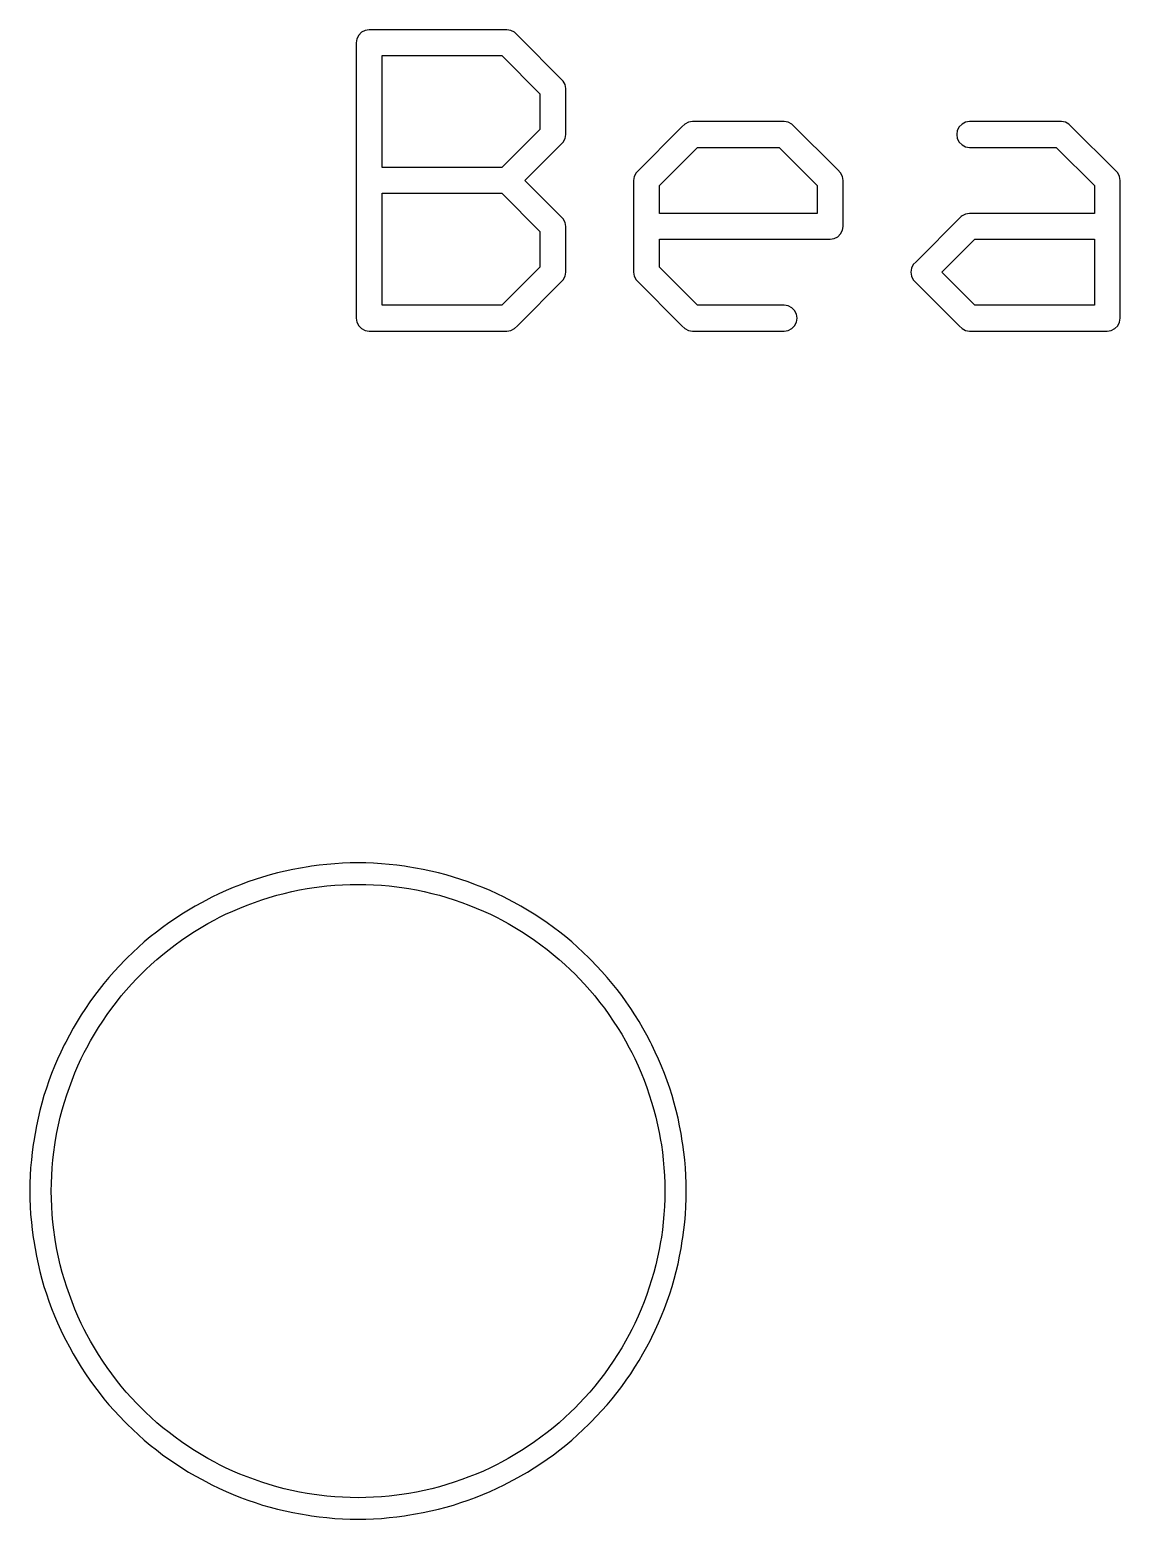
# Model space of a CAD drawing. Extents: x 9 to 70, y 0 to 129.
# Drawn here: x 38.09 to 44.53, y 76.69 to 85.49 of the extents above; entities that cross this region are included whole.
import ezdxf

# ---------------------------------------------------------------- set-up
doc = ezdxf.new("R2010")
doc.units = 0

msp = doc.modelspace()

# ---------------------------------------------------------------- linework, layer by layer
at = {"color": 34, "true_color": 0x008000}
for points in [[(40.09261, 85.487, 0), (40.06908, 85.48327, 0), (40.04784, 85.47244, 0), (40.03098, 85.45559, 0), (40.02015, 85.43434, 0), (40.01641, 85.4108, 0), (40.01641, 83.78367, 0), (40.02015, 83.76013, 0), (40.03098, 83.73887, 0), (40.04784, 83.72203, 0), (40.06908, 83.7112, 0), (40.09261, 83.70747, 0), (40.90619, 83.70747, 0), (40.92973, 83.7112, 0), (40.95098, 83.72203, 0), (40.96783, 83.73887, 0), (41.23885, 84.01016, 0), (41.24968, 84.0314, 0), (41.25341, 84.05495, 0), (41.25341, 84.32596, 0), (41.24968, 84.34951, 0), (41.23885, 84.37075, 0), (41.0126, 84.59721, 0), (41.22199, 84.80661, 0), (41.23885, 84.82346, 0), (41.24968, 84.84471, 0), (41.25341, 84.86825, 0), (41.25341, 85.13953, 0), (41.24968, 85.16307, 0), (41.23885, 85.18431, 0), (40.96783, 85.45559, 0), (40.95098, 85.47244, 0), (40.92973, 85.48327, 0), (40.90619, 85.487, 0), (40.09261, 85.487, 0)], [(40.87596, 84.67344, 0), (40.16881, 84.67344, 0), (40.16881, 85.3346, 0), (40.87592, 85.3346, 0), (41.10101, 85.1093, 0), (41.10101, 84.89849, 0), (40.87596, 84.67344, 0)], [(42.83804, 84.25349, 0), (42.85928, 84.26432, 0), (42.87614, 84.28117, 0), (42.88696, 84.30242, 0), (42.89069, 84.32596, 0), (42.89069, 84.59724, 0), (42.88696, 84.62078, 0), (42.87614, 84.64202, 0), (42.85928, 84.65888, 0), (42.58801, 84.9299, 0), (42.56676, 84.94072, 0), (42.54322, 84.94445, 0), (42.00093, 84.94445, 0), (41.97738, 84.94072, 0), (41.95614, 84.9299, 0), (41.93927, 84.91304, 0), (41.93925, 84.91301, 0), (41.66825, 84.64202, 0), (41.65744, 84.62078, 0), (41.6537, 84.59724, 0), (41.6537, 84.05495, 0), (41.65744, 84.0314, 0), (41.66825, 84.01016, 0), (41.93927, 83.73887, 0), (41.95614, 83.72203, 0), (41.97738, 83.7112, 0), (42.00093, 83.70747, 0), (42.54322, 83.70747, 0), (42.56676, 83.7112, 0), (42.58801, 83.72203, 0), (42.60486, 83.73887, 0), (42.61569, 83.76013, 0), (42.61942, 83.78367, 0), (42.61569, 83.80722, 0), (42.60486, 83.82846, 0), (42.58801, 83.84532, 0), (42.56676, 83.85614, 0), (42.54322, 83.85987, 0), (42.03119, 83.85987, 0), (41.8061, 84.08517, 0), (41.8061, 84.24976, 0), (42.81449, 84.24976, 0), (42.83804, 84.25349, 0)], [(43.63821, 84.94445, 0), (43.61466, 84.94072, 0), (43.59342, 84.9299, 0), (43.57656, 84.91304, 0), (43.56574, 84.8918, 0), (43.56201, 84.86825, 0), (43.56574, 84.84471, 0), (43.57656, 84.82346, 0), (43.59342, 84.80661, 0), (43.61466, 84.79578, 0), (43.63821, 84.79205, 0), (44.15027, 84.79205, 0), (44.37532, 84.567, 0), (44.37532, 84.40216, 0), (43.63821, 84.40216, 0), (43.61466, 84.39843, 0), (43.59342, 84.38761, 0), (43.58918, 84.38337, 0), (43.32215, 84.11659, 0), (43.30529, 84.09973, 0), (43.29447, 84.07849, 0), (43.29074, 84.05495, 0), (43.29447, 84.0314, 0), (43.30529, 84.01016, 0), (43.57654, 83.73891, 0), (43.57656, 83.73887, 0), (43.59342, 83.72203, 0), (43.61466, 83.7112, 0), (43.63821, 83.70747, 0), (44.45152, 83.70747, 0), (44.47507, 83.7112, 0), (44.49631, 83.72203, 0), (44.51317, 83.73887, 0), (44.52399, 83.76013, 0), (44.52772, 83.78367, 0), (44.52772, 84.59724, 0), (44.52399, 84.62078, 0), (44.51317, 84.64202, 0), (44.22529, 84.9299, 0), (44.20405, 84.94072, 0), (44.1805, 84.94445, 0), (43.63821, 84.94445, 0)], [(42.73829, 84.40216, 0), (41.8061, 84.40216, 0), (41.8061, 84.56699, 0), (42.03116, 84.79205, 0), (42.513, 84.79205, 0), (42.73829, 84.56697, 0), (42.73829, 84.40216, 0)], [(40.87592, 83.85987, 0), (40.16881, 83.85987, 0), (40.16881, 84.52104, 0), (40.87592, 84.52104, 0), (41.10101, 84.29573, 0), (41.10101, 84.08517, 0), (40.87592, 83.85987, 0)], [(44.37532, 83.85987, 0), (43.66845, 83.85987, 0), (43.4734, 84.05492, 0), (43.66843, 84.24976, 0), (44.37532, 84.24976, 0), (44.37532, 83.85987, 0)], [(39.98061, 80.56549, 0), (39.93464, 80.56371, 0), (39.88866, 80.56092, 0), (39.84268, 80.55686, 0), (39.79697, 80.55177, 0), (39.7515, 80.54568, 0), (39.73187, 80.54257, 0), (39.68641, 80.53521, 0), (39.6412, 80.52683, 0), (39.59624, 80.51743, 0), (39.55129, 80.50676, 0), (39.50683, 80.49508, 0), (39.46264, 80.48211, 0), (39.4187, 80.46814, 0), (39.37525, 80.45317, 0), (39.33208, 80.43716, 0), (39.2894, 80.42015, 0), (39.24725, 80.4021, 0), (39.20534, 80.38281, 0), (39.16393, 80.36274, 0), (39.14623, 80.35372, 0), (39.10534, 80.33239, 0), (39.06495, 80.31028, 0), (39.02532, 80.28717, 0), (38.98621, 80.26304, 0), (38.9476, 80.2379, 0), (38.9095, 80.21174, 0), (38.87242, 80.18481, 0), (38.83559, 80.15712, 0), (38.79978, 80.12817, 0), (38.76447, 80.09871, 0), (38.73017, 80.06823, 0), (38.69639, 80.03673, 0), (38.66337, 80.00472, 0), (38.64933, 79.99068, 0), (38.61733, 79.95766, 0), (38.58583, 79.92388, 0), (38.55534, 79.88959, 0), (38.52588, 79.85428, 0), (38.49693, 79.81847, 0), (38.46925, 79.78164, 0), (38.44232, 79.74455, 0), (38.41616, 79.70645, 0), (38.39101, 79.66784, 0), (38.36688, 79.62873, 0), (38.34377, 79.5891, 0), (38.32166, 79.54872, 0), (38.30034, 79.50781, 0), (38.29132, 79.49012, 0), (38.27125, 79.44871, 0), (38.25195, 79.4068, 0), (38.23391, 79.36465, 0), (38.21689, 79.32196, 0), (38.20089, 79.27879, 0), (38.18591, 79.23536, 0), (38.17194, 79.19141, 0), (38.15898, 79.14722, 0), (38.1473, 79.10277, 0), (38.13662, 79.05781, 0), (38.12722, 79.01286, 0), (38.11885, 78.96764, 0), (38.11148, 78.92218, 0), (38.10837, 78.90255, 0), (38.10228, 78.85709, 0), (38.0972, 78.81137, 0), (38.09314, 78.7654, 0), (38.09033, 78.71942, 0), (38.08856, 78.67345, 0), (38.08806, 78.62747, 0), (38.08856, 78.5815, 0), (38.09033, 78.53552, 0), (38.09314, 78.48954, 0), (38.0972, 78.44358, 0), (38.10228, 78.39785, 0), (38.10837, 78.35239, 0), (38.11148, 78.33277, 0), (38.11885, 78.2873, 0), (38.12722, 78.24209, 0), (38.13662, 78.19713, 0), (38.1473, 78.15217, 0), (38.15898, 78.10772, 0), (38.17194, 78.06353, 0), (38.18591, 78.01958, 0), (38.20089, 77.97615, 0), (38.21689, 77.93297, 0), (38.23391, 77.8903, 0), (38.25195, 77.84814, 0), (38.27125, 77.80623, 0), (38.29132, 77.76482, 0), (38.30034, 77.74712, 0), (38.32166, 77.70623, 0), (38.34377, 77.66584, 0), (38.36688, 77.62622, 0), (38.39101, 77.5871, 0), (38.41616, 77.54849, 0), (38.44232, 77.51039, 0), (38.46925, 77.47331, 0), (38.49693, 77.43648, 0), (38.52588, 77.40067, 0), (38.55534, 77.36536, 0), (38.58583, 77.33107, 0), (38.61733, 77.29729, 0), (38.64933, 77.26427, 0), (38.66337, 77.25022, 0), (38.69639, 77.21822, 0), (38.73017, 77.18671, 0), (38.76447, 77.15624, 0), (38.79978, 77.12678, 0), (38.83559, 77.09782, 0), (38.87242, 77.07013, 0), (38.9095, 77.04321, 0), (38.9476, 77.01705, 0), (38.98621, 76.9919, 0), (39.02532, 76.96777, 0), (39.06495, 76.94466, 0), (39.10534, 76.92256, 0), (39.14623, 76.90121, 0), (39.16393, 76.8922, 0), (39.20534, 76.87214, 0), (39.24725, 76.85283, 0), (39.2894, 76.8348, 0), (39.33208, 76.81778, 0), (39.37525, 76.80177, 0), (39.4187, 76.78679, 0), (39.46264, 76.77282, 0), (39.50683, 76.75987, 0), (39.55129, 76.74818, 0), (39.59624, 76.73752, 0), (39.6412, 76.72812, 0), (39.68641, 76.71974, 0), (39.73187, 76.71237, 0), (39.7515, 76.70926, 0), (39.79697, 76.70317, 0), (39.84268, 76.69808, 0), (39.88866, 76.69401, 0), (39.93464, 76.69123, 0), (39.98061, 76.68944, 0), (40.02659, 76.68894, 0), (40.07256, 76.68944, 0), (40.11853, 76.69123, 0), (40.16451, 76.69401, 0), (40.21047, 76.69808, 0), (40.2562, 76.70317, 0), (40.30167, 76.70926, 0), (40.32128, 76.71237, 0), (40.36676, 76.71974, 0), (40.41196, 76.72812, 0), (40.45693, 76.73752, 0), (40.50188, 76.74818, 0), (40.54632, 76.75987, 0), (40.59053, 76.77282, 0), (40.63447, 76.78679, 0), (40.6779, 76.80177, 0), (40.72108, 76.81778, 0), (40.76376, 76.8348, 0), (40.80592, 76.85283, 0), (40.84783, 76.87214, 0), (40.88923, 76.8922, 0), (40.90694, 76.90121, 0), (40.94783, 76.92256, 0), (40.98822, 76.94466, 0), (41.02783, 76.96777, 0), (41.06696, 76.9919, 0), (41.10555, 77.01705, 0), (41.14365, 77.04321, 0), (41.18075, 77.07013, 0), (41.21758, 77.09782, 0), (41.25339, 77.12678, 0), (41.2887, 77.15624, 0), (41.32298, 77.18671, 0), (41.35676, 77.21822, 0), (41.38979, 77.25022, 0), (41.40384, 77.26427, 0), (41.43584, 77.29729, 0), (41.46734, 77.33107, 0), (41.49781, 77.36536, 0), (41.52727, 77.40067, 0), (41.55624, 77.43648, 0), (41.58392, 77.47331, 0), (41.61085, 77.51039, 0), (41.637, 77.54849, 0), (41.66216, 77.5871, 0), (41.68629, 77.62622, 0), (41.7094, 77.66584, 0), (41.73149, 77.70623, 0), (41.75283, 77.74712, 0), (41.76185, 77.76482, 0), (41.78192, 77.80623, 0), (41.80122, 77.84814, 0), (41.81926, 77.8903, 0), (41.83628, 77.93297, 0), (41.85228, 77.97615, 0), (41.86726, 78.01958, 0), (41.88123, 78.06353, 0), (41.89419, 78.10772, 0), (41.90587, 78.15217, 0), (41.91654, 78.19713, 0), (41.92593, 78.24209, 0), (41.93432, 78.2873, 0), (41.94169, 78.33277, 0), (41.94479, 78.35239, 0), (41.95089, 78.39785, 0), (41.95597, 78.44358, 0), (41.96003, 78.48954, 0), (41.96283, 78.53552, 0), (41.96461, 78.5815, 0), (41.96511, 78.62747, 0), (41.96461, 78.67345, 0), (41.96283, 78.71942, 0), (41.96003, 78.7654, 0), (41.95597, 78.81137, 0), (41.95089, 78.85709, 0), (41.94479, 78.90255, 0), (41.94169, 78.92218, 0), (41.93432, 78.96764, 0), (41.92593, 79.01286, 0), (41.91654, 79.05781, 0), (41.90587, 79.10277, 0), (41.89419, 79.14722, 0), (41.88123, 79.19141, 0), (41.86726, 79.23536, 0), (41.85228, 79.27879, 0), (41.83628, 79.32196, 0), (41.81926, 79.36465, 0), (41.80122, 79.4068, 0), (41.78192, 79.44871, 0), (41.76185, 79.49012, 0), (41.75283, 79.50781, 0), (41.73149, 79.54872, 0), (41.7094, 79.5891, 0), (41.68629, 79.62873, 0), (41.66216, 79.66784, 0), (41.637, 79.70645, 0), (41.61085, 79.74455, 0), (41.58392, 79.78164, 0), (41.55624, 79.81847, 0), (41.52727, 79.85428, 0), (41.49781, 79.88959, 0), (41.46734, 79.92388, 0), (41.43584, 79.95766, 0), (41.40384, 79.99068, 0), (41.38979, 80.00472, 0), (41.35676, 80.03673, 0), (41.32298, 80.06823, 0), (41.2887, 80.09871, 0), (41.25339, 80.12817, 0), (41.21758, 80.15712, 0), (41.18075, 80.18481, 0), (41.14365, 80.21174, 0), (41.10555, 80.2379, 0), (41.06696, 80.26304, 0), (41.02783, 80.28717, 0), (40.98822, 80.31028, 0), (40.94783, 80.33239, 0), (40.90694, 80.35372, 0), (40.88923, 80.36274, 0), (40.84783, 80.38281, 0), (40.80592, 80.4021, 0), (40.76376, 80.42015, 0), (40.72108, 80.43716, 0), (40.6779, 80.45317, 0), (40.63447, 80.46814, 0), (40.59053, 80.48211, 0), (40.54632, 80.49508, 0), (40.50188, 80.50676, 0), (40.45693, 80.51743, 0), (40.41196, 80.52683, 0), (40.36676, 80.53521, 0), (40.32128, 80.54257, 0), (40.30167, 80.54568, 0), (40.2562, 80.55177, 0), (40.21047, 80.55686, 0), (40.16451, 80.56092, 0), (40.11853, 80.56371, 0), (40.07256, 80.56549, 0), (40.02659, 80.566, 0), (39.98061, 80.56549, 0)], [(40.11853, 76.81823, 0), (40.07256, 76.81645, 0), (40.02659, 76.81595, 0), (39.98061, 76.81645, 0), (39.93464, 76.81823, 0), (39.88866, 76.82102, 0), (39.84268, 76.82509, 0), (39.79697, 76.83017, 0), (39.75393, 76.83594, 0), (39.72566, 76.84052, 0), (39.68045, 76.84891, 0), (39.63548, 76.8583, 0), (39.59053, 76.86897, 0), (39.54608, 76.88066, 0), (39.50189, 76.89361, 0), (39.45794, 76.90758, 0), (39.41451, 76.92256, 0), (39.37133, 76.93857, 0), (39.32866, 76.95559, 0), (39.28649, 76.97362, 0), (39.24458, 76.99292, 0), (39.209, 77.01017, 0), (39.17998, 77.02531, 0), (39.1396, 77.0474, 0), (39.09998, 77.07052, 0), (39.06086, 77.09465, 0), (39.02226, 77.11978, 0), (38.98416, 77.14596, 0), (38.94706, 77.17288, 0), (38.91024, 77.20057, 0), (38.87442, 77.22951, 0), (38.83912, 77.25899, 0), (38.80483, 77.28946, 0), (38.77105, 77.32096, 0), (38.74513, 77.34609, 0), (38.72007, 77.37193, 0), (38.68858, 77.40572, 0), (38.65809, 77.44001, 0), (38.62863, 77.47532, 0), (38.59968, 77.51112, 0), (38.57199, 77.54796, 0), (38.54507, 77.58504, 0), (38.51891, 77.62314, 0), (38.49376, 77.66175, 0), (38.46963, 77.70086, 0), (38.44652, 77.74048, 0), (38.42442, 77.78088, 0), (38.40928, 77.80989, 0), (38.39204, 77.84547, 0), (38.37272, 77.88737, 0), (38.3547, 77.92955, 0), (38.33768, 77.97221, 0), (38.32168, 78.0154, 0), (38.30669, 78.05883, 0), (38.29272, 78.10277, 0), (38.27977, 78.14697, 0), (38.26807, 78.19141, 0), (38.25742, 78.23638, 0), (38.24801, 78.28134, 0), (38.23964, 78.32655, 0), (38.23504, 78.35492, 0), (38.22928, 78.39785, 0), (38.2242, 78.44358, 0), (38.22014, 78.48954, 0), (38.21734, 78.53552, 0), (38.21557, 78.5815, 0), (38.21506, 78.62747, 0), (38.21557, 78.67345, 0), (38.21734, 78.71942, 0), (38.22014, 78.7654, 0), (38.2242, 78.81137, 0), (38.22928, 78.85709, 0), (38.23504, 78.90004, 0), (38.23964, 78.9284, 0), (38.24801, 78.9736, 0), (38.25742, 79.01857, 0), (38.26807, 79.06353, 0), (38.27977, 79.10798, 0), (38.29272, 79.15217, 0), (38.30669, 79.19611, 0), (38.32168, 79.23954, 0), (38.33768, 79.28273, 0), (38.3547, 79.3254, 0), (38.37272, 79.36756, 0), (38.39204, 79.40947, 0), (38.40924, 79.44498, 0), (38.42442, 79.47407, 0), (38.44652, 79.51445, 0), (38.46963, 79.55408, 0), (38.49376, 79.59319, 0), (38.51891, 79.6318, 0), (38.54507, 79.6699, 0), (38.57199, 79.70699, 0), (38.59968, 79.74382, 0), (38.62863, 79.77963, 0), (38.65809, 79.81494, 0), (38.68858, 79.84923, 0), (38.72007, 79.88301, 0), (38.745, 79.90873, 0), (38.77105, 79.93398, 0), (38.80483, 79.96548, 0), (38.83912, 79.99596, 0), (38.87442, 80.02542, 0), (38.91024, 80.05437, 0), (38.94706, 80.08207, 0), (38.98416, 80.10899, 0), (39.02226, 80.13515, 0), (39.06086, 80.1603, 0), (39.09998, 80.18443, 0), (39.1396, 80.20753, 0), (39.17998, 80.22964, 0), (39.20896, 80.24476, 0), (39.24458, 80.26202, 0), (39.28649, 80.28133, 0), (39.32866, 80.29935, 0), (39.37133, 80.31637, 0), (39.41451, 80.33238, 0), (39.45794, 80.34737, 0), (39.50189, 80.36134, 0), (39.54608, 80.37429, 0), (39.59053, 80.38597, 0), (39.63548, 80.39664, 0), (39.68045, 80.40604, 0), (39.72566, 80.41442, 0), (39.75373, 80.41897, 0), (39.79697, 80.42478, 0), (39.84268, 80.42986, 0), (39.88866, 80.43392, 0), (39.93464, 80.43671, 0), (39.98061, 80.43849, 0), (40.02659, 80.43899, 0), (40.07256, 80.43849, 0), (40.11853, 80.43671, 0), (40.16451, 80.43392, 0), (40.21047, 80.42986, 0), (40.2562, 80.42478, 0), (40.29942, 80.41897, 0), (40.3275, 80.41442, 0), (40.37272, 80.40604, 0), (40.41767, 80.39664, 0), (40.46264, 80.38597, 0), (40.50709, 80.37429, 0), (40.55128, 80.36134, 0), (40.59523, 80.34737, 0), (40.63866, 80.33238, 0), (40.68184, 80.31637, 0), (40.72451, 80.29935, 0), (40.76668, 80.28133, 0), (40.80859, 80.26202, 0), (40.84417, 80.24478, 0), (40.87318, 80.22964, 0), (40.91357, 80.20753, 0), (40.95319, 80.18443, 0), (40.99231, 80.1603, 0), (41.03091, 80.13515, 0), (41.06901, 80.10899, 0), (41.1061, 80.08207, 0), (41.14293, 80.05437, 0), (41.17874, 80.02542, 0), (41.21405, 79.99596, 0), (41.24834, 79.96548, 0), (41.28212, 79.93398, 0), (41.30817, 79.90873, 0), (41.3331, 79.88301, 0), (41.36459, 79.84923, 0), (41.39506, 79.81494, 0), (41.42454, 79.77963, 0), (41.45349, 79.74382, 0), (41.48118, 79.70699, 0), (41.5081, 79.6699, 0), (41.53426, 79.6318, 0), (41.55941, 79.59319, 0), (41.58354, 79.55408, 0), (41.60665, 79.51445, 0), (41.62874, 79.47407, 0), (41.64397, 79.4449, 0), (41.66113, 79.40947, 0), (41.68043, 79.36756, 0), (41.69847, 79.3254, 0), (41.71549, 79.28273, 0), (41.73149, 79.23954, 0), (41.74648, 79.19611, 0), (41.76045, 79.15217, 0), (41.7734, 79.10798, 0), (41.78508, 79.06353, 0), (41.79575, 79.01857, 0), (41.80514, 78.9736, 0), (41.81353, 78.9284, 0), (41.81813, 78.90004, 0), (41.82389, 78.85709, 0), (41.82897, 78.81137, 0), (41.83303, 78.7654, 0), (41.83583, 78.71942, 0), (41.83761, 78.67345, 0), (41.83811, 78.62747, 0), (41.83761, 78.5815, 0), (41.83583, 78.53552, 0), (41.83303, 78.48954, 0), (41.82897, 78.44358, 0), (41.82389, 78.39785, 0), (41.81813, 78.35492, 0), (41.81353, 78.32655, 0), (41.80514, 78.28134, 0), (41.79575, 78.23638, 0), (41.78508, 78.19141, 0), (41.7734, 78.14697, 0), (41.76045, 78.10277, 0), (41.74648, 78.05883, 0), (41.73149, 78.0154, 0), (41.71549, 77.97221, 0), (41.69847, 77.92955, 0), (41.68043, 77.88737, 0), (41.66113, 77.84547, 0), (41.64393, 77.80997, 0), (41.62874, 77.78088, 0), (41.60665, 77.74048, 0), (41.58354, 77.70086, 0), (41.55941, 77.66175, 0), (41.53426, 77.62314, 0), (41.5081, 77.58504, 0), (41.48118, 77.54796, 0), (41.45349, 77.51112, 0), (41.42454, 77.47532, 0), (41.39506, 77.44001, 0), (41.36459, 77.40572, 0), (41.3331, 77.37193, 0), (41.30804, 77.34609, 0), (41.28212, 77.32096, 0), (41.24834, 77.28946, 0), (41.21405, 77.25899, 0), (41.17874, 77.22951, 0), (41.14293, 77.20057, 0), (41.1061, 77.17288, 0), (41.06901, 77.14596, 0), (41.03091, 77.11978, 0), (40.99231, 77.09465, 0), (40.95319, 77.07052, 0), (40.91357, 77.0474, 0), (40.87318, 77.02531, 0), (40.84413, 77.01015, 0), (40.80859, 76.99292, 0), (40.76668, 76.97362, 0), (40.72451, 76.95559, 0), (40.68184, 76.93857, 0), (40.63866, 76.92256, 0), (40.59523, 76.90758, 0), (40.55128, 76.89361, 0), (40.50709, 76.88066, 0), (40.46264, 76.86897, 0), (40.41767, 76.8583, 0), (40.37272, 76.84891, 0), (40.3275, 76.84052, 0), (40.29922, 76.83594, 0), (40.2562, 76.83017, 0), (40.21047, 76.82509, 0), (40.16451, 76.82102, 0), (40.11853, 76.81823, 0)]]:
    msp.add_polyline3d(points, close=True, dxfattribs=at)

doc.saveas('drawing.dxf')
